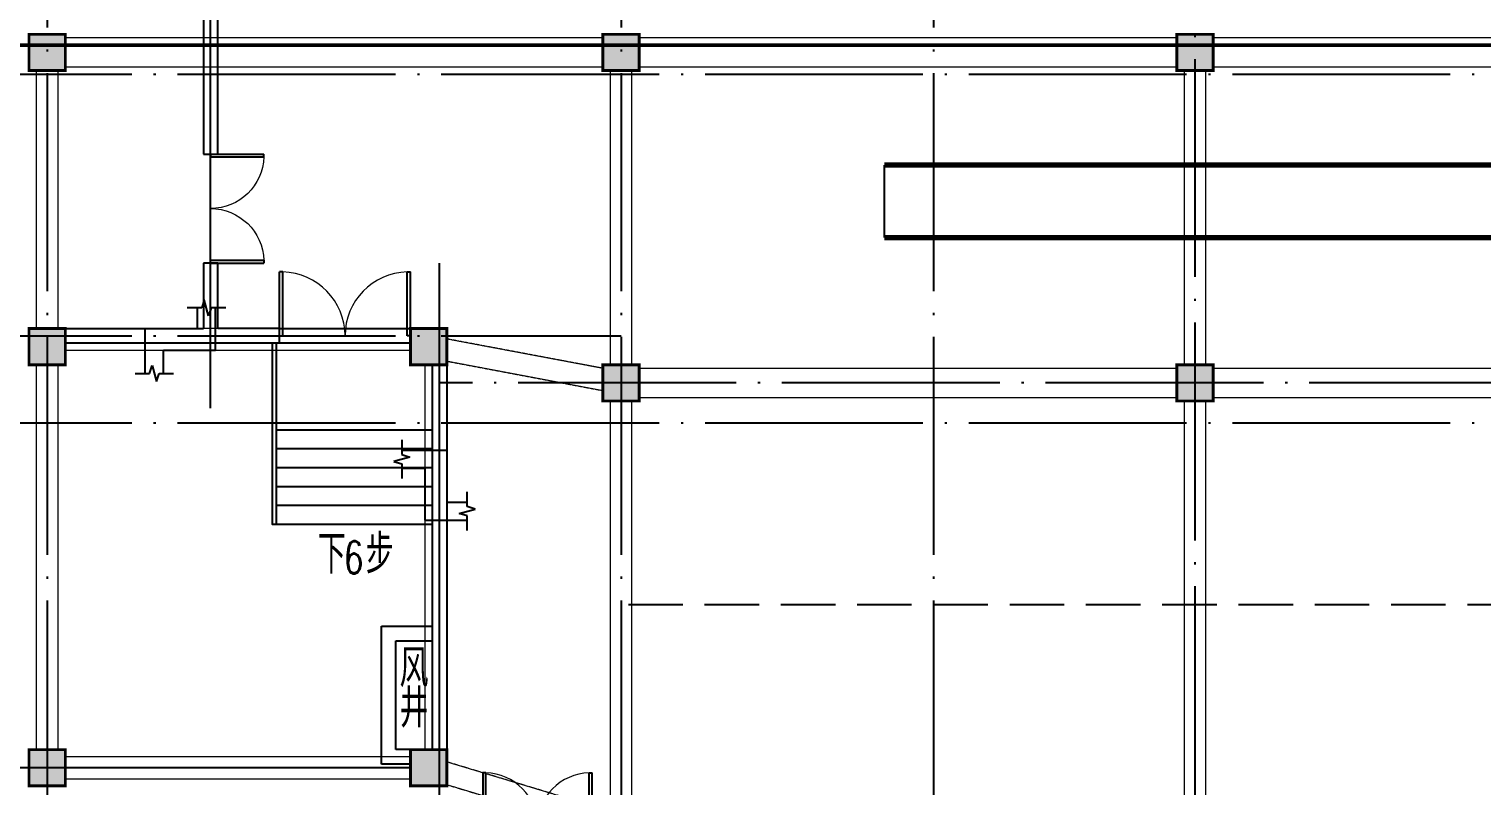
# Model space of a CAD drawing. Extents: x 290727 to 13733020, y 1731457 to 3643100.
# Drawn here: x 514962 to 534963, y 2185780 to 2196202 of the extents above; entities that cross this region are included whole.
import ezdxf

# ---------------------------------------------------------------- set-up
doc = ezdxf.new("R2010")
doc.units = 0
doc.header["$LTSCALE"] = 10
for name, pattern in [('DASH', [0.35, 0.25, -0.1]), ('DASHED', [0.75, 0.5, -0.25]), ('DOTE', [2.42, 2, -0.2, 0.02, -0.2])]:
    doc.linetypes.add(name, pattern=pattern)
doc.layers.get('0').update_dxf_attribs({"linetype": 'CONTINUOUS'})
for name, color, linetype in [('-A-车行道路', 8, 'CONTINUOUS'), ('BEAM_CONT', 4, 'CONTINUOUS'), ('BEAM_DASH', 144, 'DASHED'), ('COLU', 2, 'CONTINUOUS'), ('COLUMN', 9, 'CONTINUOUS'), ('DIM_SYMB', 3, 'CONTINUOUS'), ('DOTE', 8, 'DOTE'), ('DUCT-排烟管', 2, 'CONTINUOUS'), ('DUCT-排烟管端线', 4, 'CONTINUOUS'), ('PUB_HATCH', 8, 'CONTINUOUS'), ('PUB_TEXT', 7, 'CONTINUOUS'), ('STAIR', 2, 'CONTINUOUS'), ('THIN', 7, 'CONTINUOUS'), ('WALL', 255, 'CONTINUOUS'), ('WINDOW', 4, 'CONTINUOUS'), ('作业图', 4, 'CONTINUOUS'), ('文字', 4, 'CONTINUOUS'), ('防火分区示意线', 4, 'CONTINUOUS')]:
    doc.layers.add(name, color=color, linetype=linetype)
doc.layers.get('0').off()
doc.styles.add('_TCH_DIM', font='SIMPLEX', dxfattribs={"bigfont": 'GBCBIG'})
doc.styles.add('HNSJY', font='HNSJY-07', dxfattribs={"width": 0.8, "bigfont": 'HNSJY-HZ'})

# ---------------------------------------------------------------- blocks, each defined once
blk = doc.blocks.new('A$C55C93FC2')
at = {"layer": 'DOTE', "linetype": 'DOTE', "ltscale": 150}
for p, q in [((30284.1, 127235.5), (30284.1, 12200)), ((38184.1, 127235.5), (38184.1, 12200)), ((42484.1, 127235.5), (42484.1, 12200)), ((46084.1, 80242.4), (46084.1, 12200)), ((10299.5, 69142.4), (162348.6, 69142.4)), ((10299.5, 65542.4), (38184.1, 65542.4)), ((61546.5, 64892.4), (35684.1, 64892.3)), ((10299.5, 64342.4), (154860.5, 64342.4))]:
    blk.add_line(p, q, dxfattribs=at)
blk = doc.blocks.new('_FZH')
blk.add_lwpolyline([(-0.5, -0.5), (0.5, -0.5), (0.5, 0.5), (-0.5, 0.5)], close=True)
at = {"layer": 'PUB_HATCH'}
blk.add_solid([(-0.5, -0.5), (0.5, -0.5), (-0.5, 0.5), (0.5, 0.5)], dxfattribs=at)
blk = doc.blocks.new('$DorLib2D$00000002')
for p, q in [((-0.5, 0), (-0.5, 0.4875)), ((-0.475, 0.4875), (-0.5, 0.4875)), ((-0.475, 0), (-0.475, 0.4875)), ((0.475, 0), (0.475, 0.4875)), ((0.475, 0.4875), (0.5, 0.4875)), ((0.5, 0), (0.5, 0.4875)), ((-0.5, 0), (-0.475, 0)), ((0.5, 0), (0.475, 0))]:
    blk.add_line(p, q)
at = {"lineweight": 13}
for centre, start, end in [((-0.4875, 0), 0, 88.53072), ((0.4875, 0), 91.46928, 180)]:
    blk.add_arc(centre, 0.4875, start, end, dxfattribs=at)
blk = doc.blocks.new('车库建筑作业图')
at = {"layer": '-A-车行道路', "linetype": 'DASH', "ltscale": 300}
blk.add_line((523212, 2188280), (541962, 2188280), dxfattribs=at)
at = {"layer": 'DIM_SYMB', "linetype": 'Continuous'}
blk.add_lwpolyline([(519412, 2189280, 0, 0, 0), (519412, 2190230, 120, 0, 0), (519412, 2190680, 0, 0, 0)], format="xyseb", dxfattribs=at)
at = {"layer": 'DOTE', "linetype": 'Continuous', "ltscale": 150}
for p, q in [((517462, 2190980), (517462, 2197480)), ((520612, 2180080), (520612, 2192980)), ((520213, 2186030), (506137, 2186030))]:
    blk.add_line(p, q, dxfattribs=at)
at = {"layer": 'STAIR', "linetype": 'Continuous'}
for p, q in [((518362, 2190680), (518362, 2189380)), ((520512, 2190680), (518362, 2190680)), ((520512, 2190680), (520512, 2189380)), ((520512, 2190420), (518362, 2190420)), ((520512, 2190160), (518362, 2190160)), ((520512, 2189900), (518362, 2189900)), ((520512, 2189640), (518362, 2189640)), ((520512, 2189380), (518362, 2189380))]:
    blk.add_line(p, q, dxfattribs=at)
blk.add_lwpolyline([(518362, 2191880), (518362, 2189380), (518312, 2189380), (518312, 2191880)], dxfattribs=at)
at = {"layer": 'WALL', "linetype": 'Continuous'}
for p, q in [((517362, 2196480), (517362, 2194480)), ((517562, 2194480), (517562, 2196480)), ((517362, 2194480), (517562, 2194480)), ((517562, 2192980), (517362, 2192980)), ((517362, 2192980), (517362, 2192080)), ((517562, 2192080), (517562, 2192980)), ((515462, 2192080), (517362, 2192080)), ((518412, 2192080), (517562, 2192080)), ((518412, 2191880), (518412, 2192080)), ((520213, 2192080), (520212, 2192080)), ((520212, 2192080), (520212, 2191880)), ((515462, 2191880), (517462, 2191880)), ((517462, 2191880), (518412, 2191880)), ((520212, 2191880), (520213, 2191880)), ((520512, 2191580), (520512, 2186280)), ((520712, 2191580), (520712, 2186280)), ((519812, 2187980), (520512, 2187980)), ((519812, 2186080), (519812, 2187980)), ((520012, 2187780), (520512, 2187780)), ((520012, 2186280), (520012, 2187780)), ((520213, 2186280), (520012, 2186280)), ((520213, 2186080), (519812, 2186080))]:
    blk.add_line(p, q, dxfattribs=at)
at = {"layer": 'WINDOW', "linetype": 'Continuous'}
for p, q in [((518412, 2192080), (520212, 2192080)), ((518412, 2191880), (520212, 2191880))]:
    blk.add_line(p, q, dxfattribs=at)
at = {"layer": '文字', "linetype": 'Continuous'}
blk.add_line((520512, 2189546), (520512, 2189069), dxfattribs=at)
at = {"layer": '防火分区示意线', "color": 2, "linetype": 'DASH', "ltscale": 300, "const_width": 50}
blk.add_lwpolyline([(582319, 2195480), (547069, 2195480), (547069, 2196080), (542869, 2196080), (542869, 2202580), (541369, 2202580), (541369, 2201580), (539069, 2201580), (539069, 2195980), (507919, 2195980), (507919, 2180380), (539419, 2180380), (539419, 2174580), (531469, 2174580), (531469, 2170730), (531569, 2170730), (531569, 2158480)], dxfattribs=at)
at = {"layer": 'COLUMN', "linetype": 'Continuous', "xscale": 500, "yscale": 500, "zscale": 500, "rotation": 270}
for p in [(515212, 2195880), (523112, 2195880), (531012, 2195880), (515212, 2191830), (520463, 2191830), (523112, 2191330), (531012, 2191330), (515212, 2186030), (520463, 2186030)]:
    blk.add_blockref('_FZH', p, dxfattribs=at)
at = {"layer": 'WINDOW', "linetype": 'Continuous'}
for p, xscale, yscale, zscale, rotation in [((517462, 2193730), -1500, 1500, -1500, 270), ((519312, 2191980), 1800, 1800, 1800, 3.811664185974579e-10), ((521962, 2185230), 1500, 1500, -1500, 9.865425021964222e-12)]:
    blk.add_blockref('$DorLib2D$00000002', p, dxfattribs=dict(at, xscale=xscale, yscale=yscale, zscale=zscale, rotation=rotation))
at = {"layer": '文字', "linetype": 'Continuous'}
blk.add_blockref('A$C55C93FC2', (484928, 2126437), dxfattribs=at)
at = {"layer": 'PUB_TEXT', "linetype": 'Continuous', "style": '_TCH_DIM'}
for s, p in [('下', (518938, 2188703)), ('步', (519595, 2188703))]:
    blk.add_text(s, height=536, dxfattribs=at).set_placement(p)
at = {"layer": 'PUB_TEXT', "linetype": 'Continuous', "style": '_TCH_DIM', "width": 0.705882}
blk.add_text('6', height=446, dxfattribs=at).set_placement((519295, 2188703))
at = {"layer": '文字', "linetype": 'Continuous', "style": 'HNSJY', "width": 0.8}
for s, p in [('风', (520062, 2187141)), ('井', (520062, 2186589))]:
    blk.add_text(s, height=525, dxfattribs=at).set_placement(p)
blk = doc.blocks.new('A$C7FBF512A')
at = {"layer": 'DUCT-排烟管', "color": 0, "linetype": 'Continuous', "const_width": 75}
for points in [[(33639, -72099), (21161, -72099)], [(21161, -73099), (33639, -73099)]]:
    blk.add_lwpolyline(points, dxfattribs=at)
at = {"layer": 'DUCT-排烟管端线', "color": 0, "linetype": 'Continuous'}
blk.add_line((21161, -72099), (21161, -73099), dxfattribs=at)
blk = doc.blocks.new('梁图-10.22')
at = {"layer": 'BEAM_CONT', "color": 0, "lineweight": 18}
for p, q in [((-1590524, 236308), (-1595274, 236308)), ((-1590024, 230508), (-1590024, 235808))]:
    blk.add_line(p, q, dxfattribs=at)
at = {"layer": 'BEAM_DASH', "color": 0, "lineweight": 18}
for p, q in [((-1587874, 240308), (-1595274, 240308)), ((-1579974, 240308), (-1587374, 240308)), ((-1572074, 240308), (-1579474, 240308)), ((-1595674, 239858), (-1595674, 236308)), ((-1595374, 236308), (-1595374, 239858)), ((-1595274, 239908), (-1587874, 239908)), ((-1587774, 239858), (-1587774, 235808)), ((-1587474, 235808), (-1587474, 239858)), ((-1587374, 239908), (-1579974, 239908)), ((-1579874, 239858), (-1579874, 235808)), ((-1579574, 235808), (-1579574, 239858)), ((-1579474, 239908), (-1572074, 239908)), ((-1595274, 236008), (-1590524, 236008)), ((-1587874, 235758), (-1590024, 236163)), ((-1595674, 235808), (-1595674, 230508)), ((-1595374, 230508), (-1595374, 235808)), ((-1590324, 235808), (-1590324, 230508)), ((-1590024, 235858), (-1587874, 235452)), ((-1579974, 235758), (-1587374, 235758)), ((-1572074, 235758), (-1579474, 235758)), ((-1587774, 235308), (-1587774, 229708)), ((-1587474, 229708), (-1587474, 235308)), ((-1587374, 235358), (-1579974, 235358)), ((-1579874, 235308), (-1579874, 229758)), ((-1579574, 229758), (-1579574, 235308)), ((-1579474, 235358), (-1572074, 235358)), ((-1590524, 230408), (-1595274, 230408)), ((-1587874, 229690), (-1590024, 230339)), ((-1595274, 230108), (-1590524, 230108)), ((-1590024, 230026), (-1587874, 229377))]:
    blk.add_line(p, q, dxfattribs=at)
at = {"layer": 'COLU', "color": 0, "const_width": 40}
for points in [[(-1595274, 240358), (-1595774, 240358), (-1595774, 239858), (-1595274, 239858)], [(-1587374, 240358), (-1587874, 240358), (-1587874, 239858), (-1587374, 239858)], [(-1579474, 240358), (-1579974, 240358), (-1579974, 239858), (-1579474, 239858)], [(-1595274, 236308), (-1595774, 236308), (-1595774, 235808), (-1595274, 235808)], [(-1590024, 236308), (-1590524, 236308), (-1590524, 235808), (-1590024, 235808)], [(-1587374, 235808), (-1587874, 235808), (-1587874, 235308), (-1587374, 235308)], [(-1579474, 235808), (-1579974, 235808), (-1579974, 235308), (-1579474, 235308)], [(-1595274, 230508), (-1595774, 230508), (-1595774, 230008), (-1595274, 230008)], [(-1590024, 230508), (-1590524, 230508), (-1590524, 230008), (-1590024, 230008)]]:
    blk.add_lwpolyline(points, close=True, dxfattribs=at)
at = {"layer": 'THIN', "color": 0}
for p, q in [((-1593362, 236701), (-1593397, 236591)), ((-1593302, 236481), (-1593362, 236701)), ((-1593397, 236591), (-1593597, 236591)), ((-1593457, 236308), (-1593457, 236591)), ((-1593267, 236591), (-1593302, 236481)), ((-1593067, 236591), (-1593267, 236591)), ((-1593207, 236008), (-1593207, 236591)), ((-1594174, 236308), (-1593457, 236308)), ((-1594174, 235689), (-1594174, 236308)), ((-1593924, 236008), (-1593207, 236008)), ((-1593924, 235689), (-1593924, 236008)), ((-1594314, 235689), (-1594114, 235689)), ((-1594114, 235689), (-1594079, 235799)), ((-1594079, 235799), (-1594019, 235579)), ((-1594019, 235579), (-1593984, 235689)), ((-1593984, 235689), (-1593784, 235689)), ((-1590643, 234772), (-1590643, 234572)), ((-1590643, 234632), (-1590024, 234632)), ((-1590024, 234632), (-1590024, 233916)), ((-1590533, 234537), (-1590753, 234477)), ((-1590753, 234477), (-1590643, 234442)), ((-1590643, 234572), (-1590533, 234537)), ((-1590643, 234442), (-1590643, 234242)), ((-1590643, 234382), (-1590324, 234382)), ((-1590324, 234382), (-1590324, 233666)), ((-1589741, 233856), (-1589741, 234056)), ((-1590024, 233916), (-1589741, 233916)), ((-1589851, 233761), (-1589631, 233821)), ((-1589631, 233821), (-1589741, 233856)), ((-1590324, 233666), (-1589741, 233666)), ((-1589741, 233726), (-1589851, 233761)), ((-1589741, 233526), (-1589741, 233726))]:
    blk.add_line(p, q, dxfattribs=at)
at = {"layer": 'WALL', "color": 0, "const_width": 40}
blk.add_lwpolyline([(-1602974, 240358), (-1602974, 240858), (-1607174, 240858), (-1607174, 242758), (-1607374, 242758), (-1607374, 240858), (-1610724, 240858), (-1610724, 246058), (-1607174, 246058), (-1607174, 246308), (-1609424, 246308), (-1609424, 251158), (-1603524, 251158), (-1603524, 253558), (-1601774, 253558), (-1601774, 250008), (-1601574, 250008), (-1601574, 253558), (-1598974, 253558), (-1598974, 250008), (-1598774, 250008), (-1598774, 253558), (-1597024, 253558), (-1597024, 251158), (-1591124, 251158), (-1591124, 249258), (-1590874, 249258), (-1590874, 251408), (-1591274, 251408), (-1591274, 253308)], dxfattribs=at)

msp = doc.modelspace()

# ---------------------------------------------------------------- block references
at = {"layer": '作业图', "color": 8, "linetype": 'ByBlock', "extrusion": (8.37508e-20, 6.90696e-07, 1)}
msp.add_blockref('梁图-10.22', (2110736, 1955772, 0), dxfattribs=at)
at = {"layer": '作业图', "linetype": 'Continuous'}
msp.add_blockref('车库建筑作业图', (0, 0), dxfattribs=at)
at = {"layer": '文字', "color": 8}
msp.add_blockref('A$C7FBF512A', (505574, 2266429), dxfattribs=at)

doc.saveas('drawing.dxf')
